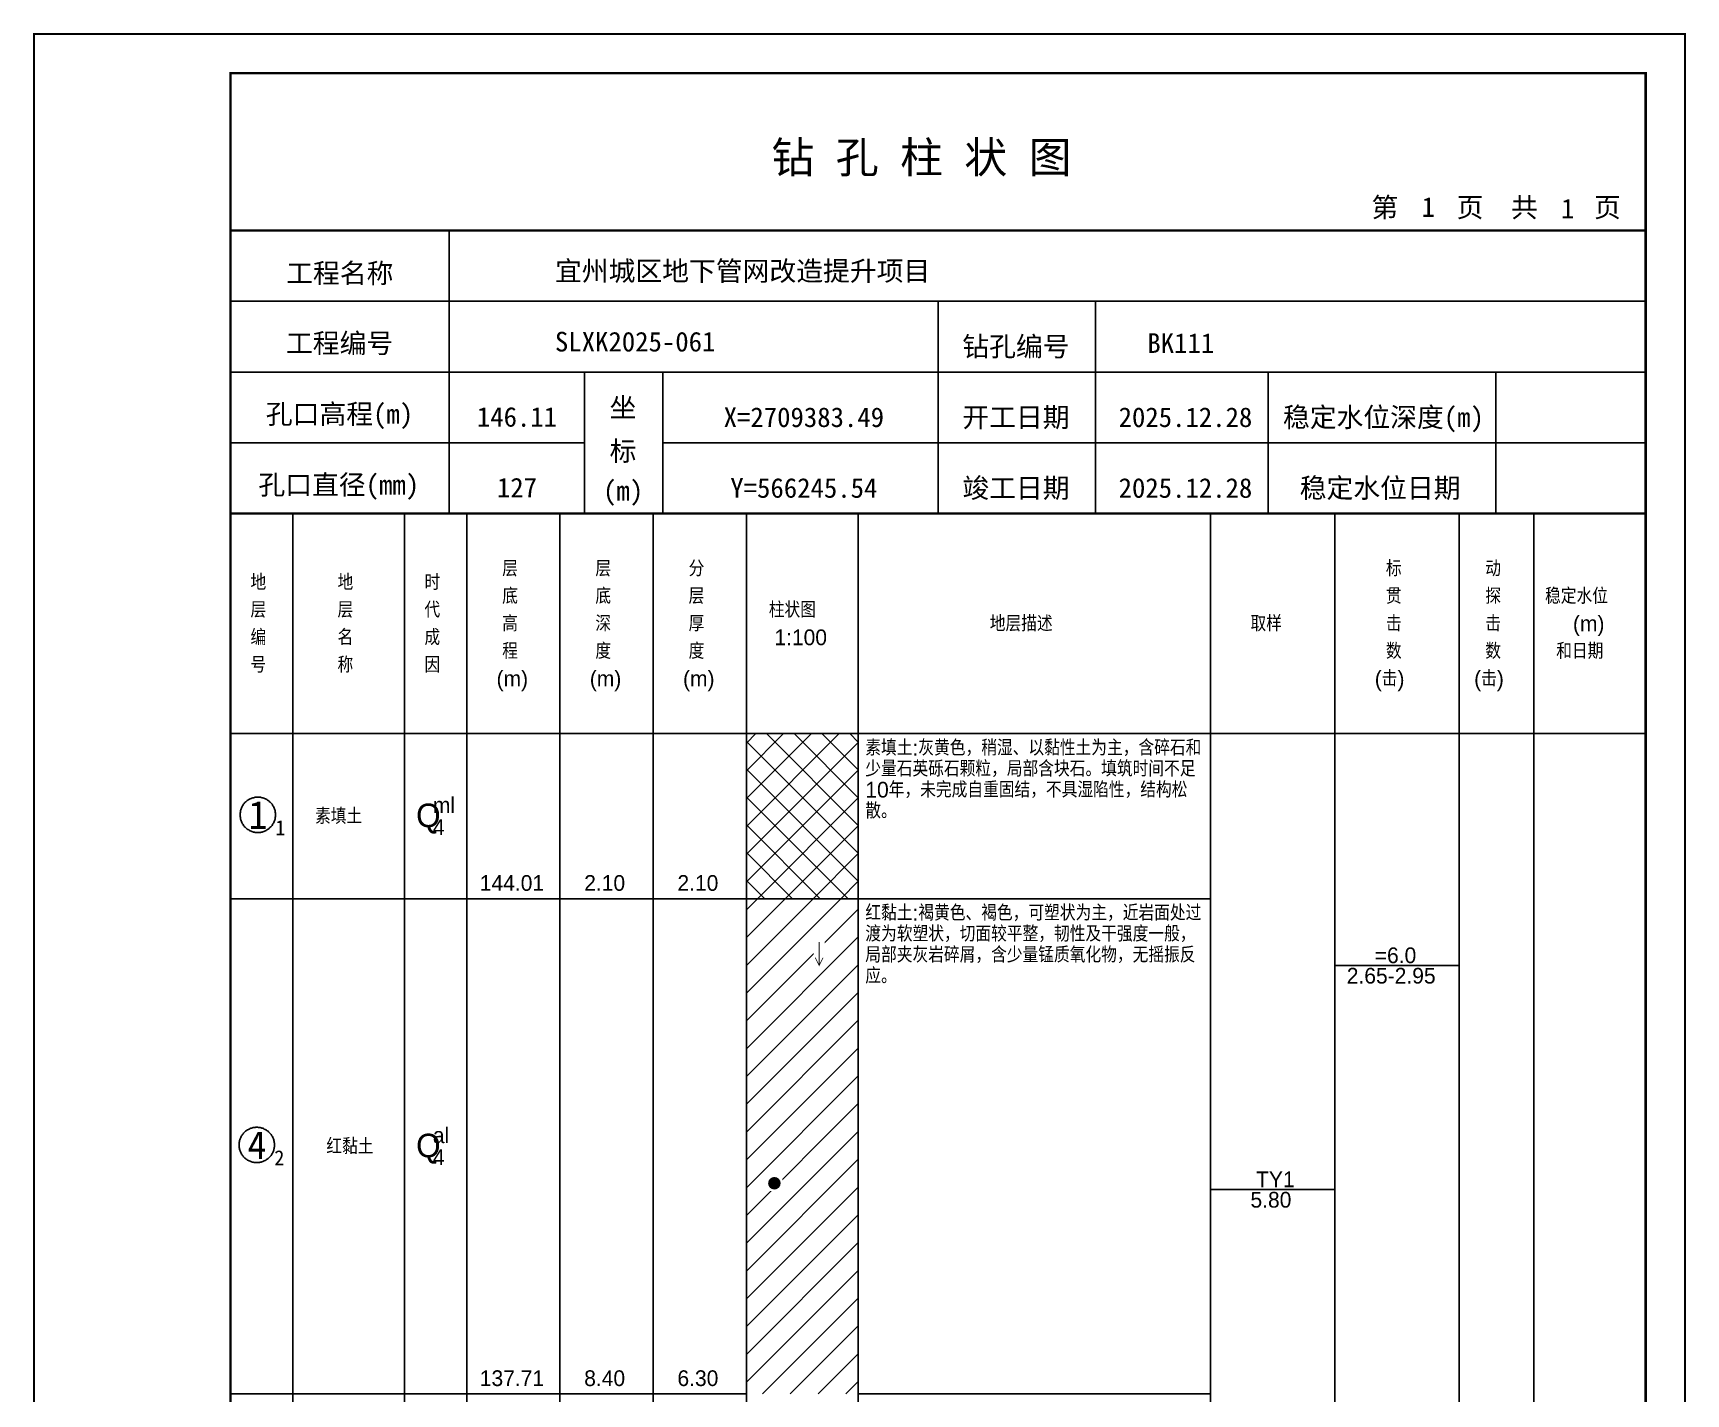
# Model space of a CAD drawing. Header units: millimetres. Extents: x 12489 to 89920, y 4630 to 4927.
# Drawn here: x 36689.3 to 36899.6, y 4753.7 to 4926.8 of the extents above; entities that cross this region are included whole.
import ezdxf
from ezdxf.enums import TextEntityAlignment as Align

# ---------------------------------------------------------------- set-up
doc = ezdxf.new("R2010")
doc.units = ezdxf.units.MM
doc.layers.add('GICAD_QUYANG', color=7, linetype='Continuous')
doc.layers.add('ZZT_TC', color=7, linetype='Continuous')
doc.styles.add('成果图图块', font='', dxfattribs={"height": 2.5})
doc.styles.add('成果图模板', font='')
doc.styles.add('成果图模板标题', font='simhei.ttf')
doc.styles.add('成果图表体', font='Comfont.shx', dxfattribs={"height": 2, "bigfont": 'Hztxt12a.shx'})
doc.styles.get('成果图图块').set_extended_font_data('FangSong_GB2312')
doc.styles.get('成果图模板').set_extended_font_data('FangSong_GB2312')

# ---------------------------------------------------------------- blocks, each defined once
blk = doc.blocks.new('DCBH-1-1-1183', base_point=(0.3, -0.11))
at = {"layer": 'ZZT_TC', "color": 7}
blk.add_polyline3d([(-0.19, 2.31, 0), (-0.3, 2.31, 0), (-0.41, 2.3, 0), (-0.52, 2.29, 0), (-0.63, 2.27, 0), (-0.73, 2.24, 0), (-0.84, 2.21, 0), (-0.95, 2.18, 0), (-1.05, 2.14, 0), (-1.15, 2.09, 0), (-1.25, 2.04, 0), (-1.35, 1.99, 0), (-1.44, 1.93, 0), (-1.53, 1.87, 0), (-1.62, 1.8, 0), (-1.7, 1.73, 0), (-1.78, 1.65, 0), (-1.86, 1.57, 0), (-1.93, 1.49, 0), (-2, 1.4, 0), (-2.06, 1.31, 0), (-2.12, 1.22, 0), (-2.17, 1.12, 0), (-2.22, 1.02, 0), (-2.27, 0.92, 0), (-2.31, 0.82, 0), (-2.34, 0.71, 0), (-2.37, 0.61, 0), (-2.4, 0.5, 0), (-2.41, 0.39, 0), (-2.43, 0.28, 0), (-2.44, 0.17, 0), (-2.44, 0.06, 0), (-2.44, -0.05, 0), (-2.43, -0.16, 0), (-2.41, -0.27, 0), (-2.4, -0.38, 0), (-2.37, -0.49, 0), (-2.34, -0.6, 0), (-2.31, -0.7, 0), (-2.27, -0.8, 0), (-2.22, -0.9, 0), (-2.17, -1, 0), (-2.12, -1.1, 0), (-2.06, -1.19, 0), (-2, -1.28, 0), (-1.93, -1.37, 0), (-1.86, -1.45, 0), (-1.78, -1.53, 0), (-1.7, -1.61, 0), (-1.62, -1.68, 0), (-1.53, -1.75, 0), (-1.44, -1.81, 0), (-1.35, -1.87, 0), (-1.25, -1.93, 0), (-1.15, -1.98, 0), (-1.05, -2.02, 0), (-0.95, -2.06, 0), (-0.84, -2.1, 0), (-0.73, -2.13, 0), (-0.63, -2.15, 0), (-0.52, -2.17, 0), (-0.41, -2.18, 0), (-0.3, -2.19, 0), (-0.19, -2.19, 0), (-0.08, -2.19, 0), (0.03, -2.18, 0), (0.14, -2.17, 0), (0.25, -2.15, 0), (0.36, -2.13, 0), (0.47, -2.1, 0), (0.57, -2.06, 0), (0.67, -2.02, 0), (0.77, -1.98, 0), (0.87, -1.93, 0), (0.97, -1.87, 0), (1.06, -1.81, 0), (1.15, -1.75, 0), (1.24, -1.68, 0), (1.32, -1.61, 0), (1.4, -1.53, 0), (1.48, -1.45, 0), (1.55, -1.37, 0), (1.62, -1.28, 0), (1.68, -1.19, 0), (1.74, -1.1, 0), (1.8, -1, 0), (1.85, -0.9, 0), (1.89, -0.8, 0), (1.93, -0.7, 0), (1.97, -0.6, 0), (2, -0.49, 0), (2.02, -0.38, 0), (2.04, -0.27, 0), (2.05, -0.16, 0), (2.06, -0.05, 0), (2.06, 0.06, 0), (2.06, 0.17, 0), (2.05, 0.28, 0), (2.04, 0.39, 0), (2.02, 0.5, 0), (2, 0.61, 0), (1.97, 0.71, 0), (1.93, 0.82, 0), (1.89, 0.92, 0), (1.85, 1.02, 0), (1.8, 1.12, 0), (1.74, 1.22, 0), (1.68, 1.31, 0), (1.62, 1.4, 0), (1.55, 1.49, 0), (1.48, 1.57, 0), (1.4, 1.65, 0), (1.32, 1.73, 0), (1.24, 1.8, 0), (1.15, 1.87, 0), (1.06, 1.93, 0), (0.97, 1.99, 0), (0.87, 2.04, 0), (0.77, 2.09, 0), (0.67, 2.14, 0), (0.57, 2.18, 0), (0.47, 2.21, 0), (0.36, 2.24, 0), (0.25, 2.27, 0), (0.14, 2.29, 0), (0.03, 2.3, 0), (-0.08, 2.31, 0), (-0.19, 2.31, 0)], dxfattribs=at)
at = {"style": '成果图图块'}
blk.add_text('1', height=3.57, dxfattribs=at).set_placement((-0.16, -1.74), align=Align.CENTER)
blk.add_text('1', height=1.91, dxfattribs=at).set_placement((2.03, -2.53))
blk = doc.blocks.new('DCBH-1-1-1184', base_point=(0.43, -0.11))
at = {"layer": 'ZZT_TC', "color": 7}
blk.add_polyline3d([(-0.19, 2.31, 0), (-0.3, 2.31, 0), (-0.41, 2.3, 0), (-0.52, 2.29, 0), (-0.63, 2.27, 0), (-0.73, 2.24, 0), (-0.84, 2.21, 0), (-0.95, 2.18, 0), (-1.05, 2.14, 0), (-1.15, 2.09, 0), (-1.25, 2.04, 0), (-1.35, 1.99, 0), (-1.44, 1.93, 0), (-1.53, 1.87, 0), (-1.62, 1.8, 0), (-1.7, 1.73, 0), (-1.78, 1.65, 0), (-1.86, 1.57, 0), (-1.93, 1.49, 0), (-2, 1.4, 0), (-2.06, 1.31, 0), (-2.12, 1.22, 0), (-2.17, 1.12, 0), (-2.22, 1.02, 0), (-2.27, 0.92, 0), (-2.31, 0.82, 0), (-2.34, 0.71, 0), (-2.37, 0.61, 0), (-2.4, 0.5, 0), (-2.41, 0.39, 0), (-2.43, 0.28, 0), (-2.44, 0.17, 0), (-2.44, 0.06, 0), (-2.44, -0.05, 0), (-2.43, -0.16, 0), (-2.41, -0.27, 0), (-2.4, -0.38, 0), (-2.37, -0.49, 0), (-2.34, -0.6, 0), (-2.31, -0.7, 0), (-2.27, -0.8, 0), (-2.22, -0.9, 0), (-2.17, -1, 0), (-2.12, -1.1, 0), (-2.06, -1.19, 0), (-2, -1.28, 0), (-1.93, -1.37, 0), (-1.86, -1.45, 0), (-1.78, -1.53, 0), (-1.7, -1.61, 0), (-1.62, -1.68, 0), (-1.53, -1.75, 0), (-1.44, -1.81, 0), (-1.35, -1.87, 0), (-1.25, -1.93, 0), (-1.15, -1.98, 0), (-1.05, -2.02, 0), (-0.95, -2.06, 0), (-0.84, -2.1, 0), (-0.73, -2.13, 0), (-0.63, -2.15, 0), (-0.52, -2.17, 0), (-0.41, -2.18, 0), (-0.3, -2.19, 0), (-0.19, -2.19, 0), (-0.08, -2.19, 0), (0.03, -2.18, 0), (0.14, -2.17, 0), (0.25, -2.15, 0), (0.36, -2.13, 0), (0.47, -2.1, 0), (0.57, -2.06, 0), (0.67, -2.02, 0), (0.77, -1.98, 0), (0.87, -1.93, 0), (0.97, -1.87, 0), (1.06, -1.81, 0), (1.15, -1.75, 0), (1.24, -1.68, 0), (1.32, -1.61, 0), (1.4, -1.53, 0), (1.48, -1.45, 0), (1.55, -1.37, 0), (1.62, -1.28, 0), (1.68, -1.19, 0), (1.74, -1.1, 0), (1.8, -1, 0), (1.85, -0.9, 0), (1.89, -0.8, 0), (1.93, -0.7, 0), (1.97, -0.6, 0), (2, -0.49, 0), (2.02, -0.38, 0), (2.04, -0.27, 0), (2.05, -0.16, 0), (2.06, -0.05, 0), (2.06, 0.06, 0), (2.06, 0.17, 0), (2.05, 0.28, 0), (2.04, 0.39, 0), (2.02, 0.5, 0), (2, 0.61, 0), (1.97, 0.71, 0), (1.93, 0.82, 0), (1.89, 0.92, 0), (1.85, 1.02, 0), (1.8, 1.12, 0), (1.74, 1.22, 0), (1.68, 1.31, 0), (1.62, 1.4, 0), (1.55, 1.49, 0), (1.48, 1.57, 0), (1.4, 1.65, 0), (1.32, 1.73, 0), (1.24, 1.8, 0), (1.15, 1.87, 0), (1.06, 1.93, 0), (0.97, 1.99, 0), (0.87, 2.04, 0), (0.77, 2.09, 0), (0.67, 2.14, 0), (0.57, 2.18, 0), (0.47, 2.21, 0), (0.36, 2.24, 0), (0.25, 2.27, 0), (0.14, 2.29, 0), (0.03, 2.3, 0), (-0.08, 2.31, 0), (-0.19, 2.31, 0)], dxfattribs=at)
at = {"style": '成果图图块'}
blk.add_text('4', height=3.57, dxfattribs=at).set_placement((-0.16, -1.74), align=Align.CENTER)
blk.add_text('2', height=1.91, dxfattribs=at).set_placement((2.03, -2.53))
blk = doc.blocks.new('gkqy1.dwg', base_point=(0.8, 0))
blk.add_wipeout([(-0.2, -0.2), (1.8, -0.2), (1.8, 1.8), (-0.2, 1.8)])
at = {"layer": 'GICAD_QUYANG'}
h = blk.add_hatch(color=7, dxfattribs=at)
edge = h.paths.add_edge_path()
edge.add_arc((0.8, 0.8), 0.8, 0, 360)
blk = doc.blocks.new('zztSLbg.dwg', base_point=(0.5, 0))
blk.add_wipeout([(-0.2, -0.2), (1.2, -0.2), (1.2, 3.2), (-0.2, 3.2)])
at = {"color": 7, "const_width": 0.1}
for points in [[(0.5, 3), (0.5, 0)], [(0, 1), (0.5, 0), (1, 1)]]:
    blk.add_lwpolyline(points, dxfattribs=at)
blk = doc.blocks.new('钻孔柱状图路桥昇龙制图梁世成校核莫家里.dwg111', base_point=(25, 236))
for p, q in [((52.82, 236), (52.82, 272)), ((25, 263), (205, 263)), ((115, 236), (115, 263)), ((135, 236), (135, 263)), ((25, 254), (205, 254)), ((70, 236), (70, 254)), ((80, 236), (80, 254)), ((157, 236), (157, 254)), ((185.95, 236), (185.95, 254)), ((25, 245), (70, 245)), ((80, 245), (205, 245))]:
    blk.add_line(p, q)
for points, const_width in [([(0, 0), (210, 0), (210, 297), (0, 297)], 0.25), ([(25, 5), (205, 5), (205, 292), (25, 292)], 0.3)]:
    blk.add_lwpolyline(points, close=True, dxfattribs=dict(const_width=const_width))
at = {"const_width": 0.3}
for points in [[(25, 272), (205, 272)], [(25, 236), (205, 236)]]:
    blk.add_lwpolyline(points, dxfattribs=at)
for s, height, style, p in [('钻 孔 柱 状 图', 4, '成果图模板标题', (93.8, 279.31)), ('第', 2.5, '成果图模板', (170.12, 273.7)), ('页', 2.5, '成果图模板', (180.96, 273.7)), ('共', 2.5, '成果图模板', (187.88, 273.7)), ('页', 2.5, '成果图模板', (198.44, 273.7)), ('工程名称', 2.5, '成果图模板', (32.07, 265.32)), ('宜州城区地下管网改造提升项目', 2.5, '成果图模板', (66.26, 265.61)), ('工程编号', 2.5, '成果图模板', (32.05, 256.41)), ('SLXK2025-061', 2.5, '成果图模板', (66.26, 256.61)), ('钻孔编号', 2.5, '成果图模板', (118.08, 256)), ('BK111', 2.5, '成果图模板', (141.61, 256.43)), ('孔口高程(m)', 2.5, '成果图模板', (29.48, 247.41)), ('坐', 2.5, '成果图模板', (73.21, 248.24)), ('开工日期', 2.5, '成果图模板', (118.08, 247)), ('稳定水位深度(m)', 2.5, '成果图模板', (158.86, 247)), ('标', 2.5, '成果图模板', (73.21, 242.7)), ('孔口直径(mm)', 2.5, '成果图模板', (28.54, 238.41)), ('(m) ', 2.5, '成果图模板', (72.38, 237.65)), ('竣工日期', 2.5, '成果图模板', (118.08, 238)), ('稳定水位日期', 2.5, '成果图模板', (160.99, 238))]:
    blk.add_text(s, height=height, dxfattribs=dict(style=style)).set_placement(p)
at = {"style": '成果图模板'}
for s, p in [('1', (177.35, 273.74)), ('1', (195.08, 273.53)), ('146.11', (61.43, 247.04)), ('X=2709383.49', (97.92, 247)), ('2025.12.28', (146.46, 247)), ('127', (61.43, 238.04)), ('Y=566245.54', (97.92, 238)), ('2025.12.28', (146.46, 238))]:
    blk.add_text(s, height=2.5, dxfattribs=at).set_placement(p, align=Align.CENTER)

msp = doc.modelspace()

# ---------------------------------------------------------------- hatches: boundary and pattern name
at = {"linetype": 'Continuous'}
h = msp.add_hatch(dxfattribs=at)
h.set_pattern_fill('GKSTT', scale=0.5, style=0, pattern_type=2)
h.set_pattern_definition([(45, (0, 0), (-1.76776695, 1.76776695), []), (135, (0, 0), (-1.76776695, -1.76776695), [])])
h.paths.add_polyline_path([(36780.06, 4816.71), (36794.29, 4816.71), (36794.29, 4837.71), (36780.06, 4837.71)])
h = msp.add_hatch(dxfattribs=at)
h.set_pattern_fill('GKNXT', scale=0.5, style=0, pattern_type=2)
h.set_pattern_definition([(45, (0, 0), (-1.76776695, 1.76776695), [])])
h.paths.add_polyline_path([(36780.06, 4753.71), (36794.29, 4753.71), (36794.29, 4816.71), (36780.06, 4816.71)])

# ---------------------------------------------------------------- linework, layer by layer
at = {"color": 0}
for p, q in [((36714.45, 4837.71), (36722.35, 4837.71)), ((36714.45, 4816.71), (36714.45, 4837.71)), ((36722.35, 4816.71), (36722.35, 4837.71)), ((36714.45, 4816.71), (36722.35, 4816.71)), ((36714.45, 4816.71), (36722.35, 4816.71)), ((36714.45, 4753.71), (36714.45, 4816.71)), ((36722.35, 4753.71), (36722.35, 4816.71)), ((36714.45, 4753.71), (36722.35, 4753.71))]:
    msp.add_line(p, q, dxfattribs=at)
for points in [[(36714.45, 4865.71), (36722.35, 4865.71)], [(36714.45, 4837.71), (36714.45, 4865.71)], [(36722.35, 4837.71), (36722.35, 4865.71)], [(36722.35, 4865.71), (36736.58, 4865.71)], [(36722.35, 4837.71), (36722.35, 4865.71)], [(36736.58, 4837.71), (36736.58, 4865.71)], [(36736.58, 4865.71), (36744.49, 4865.71)], [(36736.58, 4837.71), (36736.58, 4865.71)], [(36744.49, 4837.71), (36744.49, 4865.71)], [(36744.49, 4865.71), (36756.35, 4865.71)], [(36744.49, 4837.71), (36744.49, 4865.71)], [(36756.35, 4837.71), (36756.35, 4865.71)], [(36756.35, 4865.71), (36768.2, 4865.71)], [(36756.35, 4837.71), (36756.35, 4865.71)], [(36768.2, 4837.71), (36768.2, 4865.71)], [(36768.2, 4865.71), (36780.06, 4865.71)], [(36768.2, 4837.71), (36768.2, 4865.71)], [(36780.06, 4837.71), (36780.06, 4865.71)], [(36780.06, 4865.71), (36794.29, 4865.71)], [(36780.06, 4837.71), (36780.06, 4865.71)], [(36794.29, 4837.71), (36794.29, 4865.71)], [(36794.29, 4865.71), (36839.11, 4865.71)], [(36794.29, 4837.71), (36794.29, 4865.71)], [(36839.11, 4837.71), (36839.11, 4865.71)], [(36839.11, 4865.71), (36854.92, 4865.71)], [(36839.11, 4837.71), (36839.11, 4865.71)], [(36854.92, 4837.71), (36854.92, 4865.71)], [(36854.92, 4865.71), (36870.73, 4865.71)], [(36854.92, 4837.71), (36854.92, 4865.71)], [(36870.73, 4837.71), (36870.73, 4865.71)], [(36870.73, 4865.71), (36880.22, 4865.71)], [(36870.73, 4837.71), (36870.73, 4865.71)], [(36880.22, 4837.71), (36880.22, 4865.71)], [(36880.22, 4865.71), (36894.45, 4865.71)], [(36880.22, 4837.71), (36880.22, 4865.71)], [(36894.45, 4837.71), (36894.45, 4865.71)], [(36714.45, 4837.71), (36722.35, 4837.71)], [(36714.45, 4643.71), (36714.45, 4837.71)], [(36714.45, 4837.71), (36722.35, 4837.71)], [(36722.35, 4643.71), (36722.35, 4837.71)], [(36722.35, 4837.71), (36736.58, 4837.71)], [(36722.35, 4643.71), (36722.35, 4837.71)], [(36722.35, 4837.71), (36736.58, 4837.71)], [(36722.35, 4837.71), (36736.58, 4837.71)], [(36722.35, 4816.71), (36722.35, 4837.71)], [(36736.58, 4643.71), (36736.58, 4837.71)], [(36736.58, 4816.71), (36736.58, 4837.71)], [(36736.58, 4837.71), (36744.49, 4837.71)], [(36736.58, 4643.71), (36736.58, 4837.71)], [(36736.58, 4837.71), (36744.49, 4837.71)], [(36736.58, 4837.71), (36744.49, 4837.71)], [(36736.58, 4816.71), (36736.58, 4837.71)], [(36744.49, 4643.71), (36744.49, 4837.71)], [(36744.49, 4816.71), (36744.49, 4837.71)], [(36744.49, 4837.71), (36756.35, 4837.71)], [(36744.49, 4643.71), (36744.49, 4837.71)], [(36744.49, 4837.71), (36756.35, 4837.71)], [(36744.49, 4837.71), (36756.35, 4837.71)], [(36744.49, 4816.71), (36744.49, 4837.71)], [(36756.35, 4643.71), (36756.35, 4837.71)], [(36756.35, 4816.71), (36756.35, 4837.71)], [(36756.35, 4837.71), (36768.2, 4837.71)], [(36756.35, 4643.71), (36756.35, 4837.71)], [(36756.35, 4837.71), (36768.2, 4837.71)], [(36756.35, 4837.71), (36768.2, 4837.71)], [(36756.35, 4816.71), (36756.35, 4837.71)], [(36768.2, 4643.71), (36768.2, 4837.71)], [(36768.2, 4816.71), (36768.2, 4837.71)], [(36768.2, 4837.71), (36780.06, 4837.71)], [(36768.2, 4643.71), (36768.2, 4837.71)], [(36768.2, 4837.71), (36780.06, 4837.71)], [(36768.2, 4837.71), (36780.06, 4837.71)], [(36768.2, 4816.71), (36768.2, 4837.71)], [(36780.06, 4643.71), (36780.06, 4837.71)], [(36780.06, 4816.71), (36780.06, 4837.71)], [(36780.06, 4837.71), (36794.29, 4837.71)], [(36780.06, 4643.71), (36780.06, 4837.71)], [(36780.06, 4837.71), (36794.29, 4837.71)], [(36794.29, 4643.71), (36794.29, 4837.71)], [(36794.29, 4837.71), (36839.11, 4837.71)], [(36794.29, 4643.71), (36794.29, 4837.71)], [(36794.29, 4837.71), (36839.11, 4837.71)], [(36794.29, 4837.71), (36839.11, 4837.71)], [(36794.29, 4816.71), (36794.29, 4837.71)], [(36839.11, 4643.71), (36839.11, 4837.71)], [(36839.11, 4816.71), (36839.11, 4837.71)], [(36839.11, 4837.71), (36854.92, 4837.71)], [(36839.11, 4643.71), (36839.11, 4837.71)], [(36839.11, 4837.71), (36854.92, 4837.71)], [(36854.92, 4643.71), (36854.92, 4837.71)], [(36854.92, 4837.71), (36870.73, 4837.71)], [(36854.92, 4643.71), (36854.92, 4837.71)], [(36854.92, 4837.71), (36870.73, 4837.71)], [(36870.73, 4643.71), (36870.73, 4837.71)], [(36870.73, 4837.71), (36880.22, 4837.71)], [(36870.73, 4643.71), (36870.73, 4837.71)], [(36870.73, 4837.71), (36880.22, 4837.71)], [(36880.22, 4643.71), (36880.22, 4837.71)], [(36880.22, 4837.71), (36894.45, 4837.71)], [(36880.22, 4643.71), (36880.22, 4837.71)], [(36880.22, 4837.71), (36894.45, 4837.71)], [(36894.45, 4643.71), (36894.45, 4837.71)], [(36722.35, 4816.71), (36736.58, 4816.71)], [(36722.35, 4816.71), (36736.58, 4816.71)], [(36722.35, 4753.71), (36722.35, 4816.71)], [(36736.58, 4753.71), (36736.58, 4816.71)], [(36736.58, 4816.71), (36744.49, 4816.71)], [(36736.58, 4816.71), (36744.49, 4816.71)], [(36736.58, 4753.71), (36736.58, 4816.71)], [(36744.49, 4753.71), (36744.49, 4816.71)], [(36744.49, 4816.71), (36756.35, 4816.71)], [(36744.49, 4816.71), (36756.35, 4816.71)], [(36744.49, 4753.71), (36744.49, 4816.71)], [(36756.35, 4753.71), (36756.35, 4816.71)], [(36756.35, 4816.71), (36768.2, 4816.71)], [(36756.35, 4816.71), (36768.2, 4816.71)], [(36756.35, 4753.71), (36756.35, 4816.71)], [(36768.2, 4753.71), (36768.2, 4816.71)], [(36768.2, 4816.71), (36780.06, 4816.71)], [(36768.2, 4816.71), (36780.06, 4816.71)], [(36768.2, 4753.71), (36768.2, 4816.71)], [(36780.06, 4753.71), (36780.06, 4816.71)], [(36794.29, 4816.71), (36839.11, 4816.71)], [(36794.29, 4816.71), (36839.11, 4816.71)], [(36794.29, 4753.71), (36794.29, 4816.71)], [(36839.11, 4753.71), (36839.11, 4816.71)], [(36854.92, 4808.21), (36870.73, 4808.21)], [(36839.11, 4779.71), (36854.92, 4779.71)], [(36722.35, 4753.71), (36736.58, 4753.71)], [(36736.58, 4753.71), (36744.49, 4753.71)], [(36744.49, 4753.71), (36756.35, 4753.71)], [(36756.35, 4753.71), (36768.2, 4753.71)], [(36768.2, 4753.71), (36780.06, 4753.71)], [(36794.29, 4753.71), (36839.11, 4753.71)]]:
    msp.add_lwpolyline(points, dxfattribs=at)
at = {"color": 7, "flags": 128}
msp.add_lwpolyline([(36780.06, 4816.71), (36794.29, 4816.71)], dxfattribs=at)

# ---------------------------------------------------------------- block references
for name, p in [('DCBH-1-1-1183', (36718.4, 4827.21)), ('DCBH-1-1-1184', (36718.4, 4785.21))]:
    msp.add_blockref(name, p)

# ---------------------------------------------------------------- texts
at = {"color": 0, "style": '成果图表体'}
for s, height, p in [('层', 2, (36749, 4857.71)), ('层', 2, (36760.85, 4857.71)), ('分', 2, (36772.71, 4857.71)), ('标', 2, (36861.41, 4857.71)), ('动', 2, (36874.05, 4857.71)), ('地', 2, (36716.98, 4855.96)), ('地', 2, (36728.05, 4855.96)), ('时', 2, (36739.11, 4855.96)), ('底', 2, (36749, 4854.21)), ('底', 2, (36760.85, 4854.21)), ('层', 2, (36772.71, 4854.21)), ('贯', 2, (36861.41, 4854.21)), ('探', 2, (36874.05, 4854.21)), ('稳定水位', 2, (36881.65, 4854.21)), ('层', 2, (36716.98, 4852.46)), ('层', 2, (36728.05, 4852.46)), ('代', 2, (36739.11, 4852.46)), ('高', 2, (36749, 4850.71)), ('深', 2, (36760.85, 4850.71)), ('厚', 2, (36772.71, 4850.71)), ('柱状图', 2, (36782.91, 4852.46)), ('地层描述', 2, (36811.02, 4850.71)), ('取样', 2, (36844.18, 4850.71)), ('击', 2, (36861.41, 4850.71)), ('击', 2, (36874.05, 4850.71)), ('(m)', 2, (36885.2, 4850.71)), ('编', 2, (36716.98, 4848.96)), ('名', 2, (36728.05, 4848.96)), ('成', 2, (36739.11, 4848.96)), ('1:100', 2, (36783.62, 4848.96)), ('程', 2, (36749, 4847.21)), ('度', 2, (36760.85, 4847.21)), ('度', 2, (36772.71, 4847.21)), ('数', 2, (36861.41, 4847.21)), ('数', 2, (36874.05, 4847.21)), ('和日期', 2, (36883.07, 4847.21)), ('号', 2, (36716.98, 4845.46)), ('称', 2, (36728.05, 4845.46)), ('因', 2, (36739.11, 4845.46)), ('(m)', 2, (36748.28, 4843.71)), ('(m)', 2, (36760.14, 4843.71)), ('(m)', 2, (36772, 4843.71)), ('(击)', 2, (36859.99, 4843.71)), ('(击)', 2, (36872.63, 4843.71)), ('ml', 2, (36740.18, 4827.61)), ('素填土', 2, (36725.2, 4826.21)), ('Q', 3, (36738.05, 4825.81)), ('4', 2, (36740.18, 4824.81)), ('144.01', 2, (36746.15, 4817.71)), ('2.10', 2, (36759.43, 4817.71)), ('2.10', 2, (36771.29, 4817.71)), ('=6.0', 2, (36859.99, 4808.51)), ('2.65-2.95', 2, (36856.43, 4805.91)), ('al', 2, (36740.18, 4785.61)), ('红黏土', 2, (36726.63, 4784.21)), ('Q', 3, (36738.05, 4783.81)), ('4', 2, (36740.18, 4782.81)), ('TY1', 2, (36844.89, 4780.01)), ('5.80', 2, (36844.18, 4777.41)), ('137.71', 2, (36746.15, 4754.71)), ('8.40', 2, (36759.43, 4754.71)), ('6.30', 2, (36771.29, 4754.71))]:
    msp.add_text(s, height=height, dxfattribs=at).set_placement(p)
at = {"color": 0, "char_height": 2, "width": 43.0292, "attachment_point": 1, "line_spacing_factor": 0.8, "style": '成果图表体'}
for s, insert in [('素填土:灰黄色，稍湿、以黏性土为主，含碎石和少量石英砾石颗粒，局部含块石。填筑时间不足10年，未完成自重固结，不具湿陷性，结构松散。', (36795.19, 4836.91)), ('红黏土:褐黄色、褐色，可塑状为主，近岩面处过渡为软塑状，切面较平整，韧性及干强度一般，局部夹灰岩碎屑，含少量锰质氧化物，无摇振反应。', (36795.19, 4815.91))]:
    msp.add_mtext(s, dxfattribs=dict(at, insert=insert))

# ---------------------------------------------------------------- next in the draw order: block references
for name, p in [('zztSLbg.dwg', (36789.31, 4808.21)), ('gkqy1.dwg', (36783.62, 4779.71))]:
    msp.add_blockref(name, p)

# ---------------------------------------------------------------- next in the draw order: block references
msp.add_blockref('钻孔柱状图路桥昇龙制图梁世成校核莫家里.dwg111', (36714.45, 4865.71))

doc.saveas('drawing.dxf')
